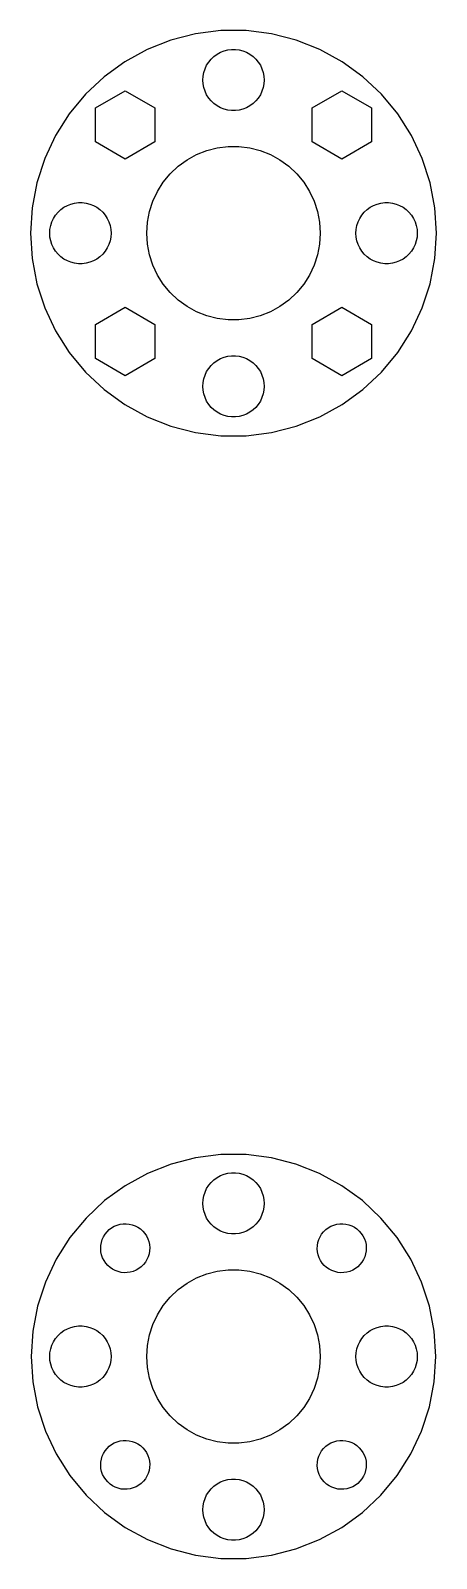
# Model space of a CAD drawing. Header units: metres. Extents: x -20 to 20, y -20 to 460.
# Drawn here: x -19.9 to 19.9, y -19.8 to 129.8 of the extents above; entities that cross this region are included whole.
import ezdxf

# ---------------------------------------------------------------- set-up
doc = ezdxf.new("R2010")
doc.units = ezdxf.units.M

msp = doc.modelspace()

# ---------------------------------------------------------------- linework, layer by layer
for p, q in [((-6.14378, 128.909), (-8.46523, 127.99)), ((-3.72545, 129.53), (-6.14378, 128.909)), ((-1.24838, 129.842), (-3.72545, 129.53)), ((1.24838, 129.842), (-1.24838, 129.842)), ((3.72545, 129.53), (1.24838, 129.842)), ((6.14378, 128.909), (3.72545, 129.53)), ((8.46523, 127.99), (6.14378, 128.909)), ((-8.46523, 127.99), (-10.6532, 126.787)), ((-2.1869, 127.054), (-1.91226, 127.312)), ((-1.91226, 127.312), (-1.60747, 127.533)), ((-1.60747, 127.533), (-1.27733, 127.714)), ((-1.27733, 127.714), (-0.927048, 127.853)), ((-0.927048, 127.853), (-0.562134, 127.947)), ((-0.562134, 127.947), (-0.18837, 127.994)), ((-0.18837, 127.994), (0.18837, 127.994)), ((0.18837, 127.994), (0.562134, 127.947)), ((0.562134, 127.947), (0.927048, 127.853)), ((0.927048, 127.853), (1.27733, 127.714)), ((1.27733, 127.714), (1.60747, 127.533)), ((1.60747, 127.533), (1.91226, 127.312)), ((1.91226, 127.312), (2.1869, 127.054)), ((10.6532, 126.787), (8.46523, 127.99)), ((-10.6532, 126.787), (-12.6731, 125.319)), ((-2.97633, 125.376), (-2.90575, 125.746)), ((-2.90575, 125.746), (-2.78932, 126.104)), ((-2.78932, 126.104), (-2.62891, 126.445)), ((-2.62891, 126.445), (-2.42705, 126.763)), ((-2.42705, 126.763), (-2.1869, 127.054)), ((2.1869, 127.054), (2.42705, 126.763)), ((2.42705, 126.763), (2.62891, 126.445)), ((2.62891, 126.445), (2.78932, 126.104)), ((2.78932, 126.104), (2.90575, 125.746)), ((2.90575, 125.746), (2.97633, 125.376)), ((12.6731, 125.319), (10.6532, 126.787)), ((-12.6731, 125.319), (-14.4931, 123.61)), ((-3, 125), (-2.97633, 125.376)), ((-2.97633, 124.624), (-3, 125)), ((-2.90575, 124.254), (-2.97633, 124.624)), ((-2.78932, 123.896), (-2.90575, 124.254)), ((2.90575, 124.254), (2.78932, 123.896)), ((2.97633, 124.624), (2.90575, 124.254)), ((2.97633, 125.376), (3, 125)), ((3, 125), (2.97633, 124.624)), ((14.4931, 123.61), (12.6731, 125.319)), ((-14.4931, 123.61), (-16.0846, 121.686)), ((-13.5052, 122.28), (-10.607, 123.954)), ((-10.607, 123.954), (-7.70876, 122.28)), ((-2.62891, 123.555), (-2.78932, 123.896)), ((-2.42705, 123.237), (-2.62891, 123.555)), ((-2.1869, 122.946), (-2.42705, 123.237)), ((-1.91226, 122.688), (-2.1869, 122.946)), ((-1.60747, 122.467), (-1.91226, 122.688)), ((1.91226, 122.688), (1.60747, 122.467)), ((2.1869, 122.946), (1.91226, 122.688)), ((2.42705, 123.237), (2.1869, 122.946)), ((2.62891, 123.555), (2.42705, 123.237)), ((2.78932, 123.896), (2.62891, 123.555)), ((7.70876, 122.28), (10.607, 123.954)), ((10.607, 123.954), (13.5052, 122.28)), ((16.0846, 121.686), (14.4931, 123.61)), ((-16.0846, 121.686), (-17.4225, 119.578)), ((-13.5052, 118.934), (-13.5052, 122.28)), ((-7.70876, 122.28), (-7.70876, 118.934)), ((-1.27733, 122.286), (-1.60747, 122.467)), ((-0.927048, 122.147), (-1.27733, 122.286)), ((-0.562134, 122.053), (-0.927048, 122.147)), ((-0.18837, 122.006), (-0.562134, 122.053)), ((0.18837, 122.006), (-0.18837, 122.006)), ((0.562134, 122.053), (0.18837, 122.006)), ((0.927048, 122.147), (0.562134, 122.053)), ((1.27733, 122.286), (0.927048, 122.147)), ((1.60747, 122.467), (1.27733, 122.286)), ((7.70876, 118.934), (7.70876, 122.28)), ((13.5052, 122.28), (13.5052, 118.934)), ((17.4225, 119.578), (16.0846, 121.686)), ((-17.4225, 119.578), (-18.4855, 117.319)), ((-10.607, 117.26), (-13.5052, 118.934)), ((-7.70876, 118.934), (-10.607, 117.26)), ((-2.62663, 118.084), (-1.59273, 118.349)), ((-1.59273, 118.349), (-0.533707, 118.483)), ((-0.533707, 118.483), (0.533707, 118.483)), ((0.533707, 118.483), (1.59273, 118.349)), ((1.59273, 118.349), (2.62663, 118.084)), ((10.607, 117.26), (7.70876, 118.934)), ((13.5052, 118.934), (10.607, 117.26)), ((18.4855, 117.319), (17.4225, 119.578)), ((-18.4855, 117.319), (-19.2571, 114.944)), ((-5.41809, 116.549), (-4.55452, 117.177)), ((-4.55452, 117.177), (-3.61911, 117.691)), ((-3.61911, 117.691), (-2.62663, 118.084)), ((2.62663, 118.084), (3.61911, 117.691)), ((3.61911, 117.691), (4.55452, 117.177)), ((4.55452, 117.177), (5.41809, 116.549)), ((19.2571, 114.944), (18.4855, 117.319)), ((-6.87663, 114.996), (-6.19623, 115.819)), ((-6.19623, 115.819), (-5.41809, 116.549)), ((5.41809, 116.549), (6.19623, 115.819)), ((6.19623, 115.819), (6.87663, 114.996)), ((-19.2571, 114.944), (-19.7249, 112.492)), ((-7.90309, 113.129), (-7.44859, 114.095)), ((-7.44859, 114.095), (-6.87663, 114.996)), ((6.87663, 114.996), (7.44859, 114.095)), ((7.44859, 114.095), (7.90309, 113.129)), ((19.7249, 112.492), (19.2571, 114.944)), ((-19.7249, 112.492), (-19.8817, 110)), ((-17.1869, 112.054), (-16.9123, 112.312)), ((-16.9123, 112.312), (-16.6075, 112.533)), ((-16.6075, 112.533), (-16.2773, 112.714)), ((-16.2773, 112.714), (-15.927, 112.853)), ((-15.927, 112.853), (-15.5621, 112.947)), ((-15.5621, 112.947), (-15.1884, 112.994)), ((-15.1884, 112.994), (-14.8116, 112.994)), ((-14.8116, 112.994), (-14.4379, 112.947)), ((-14.4379, 112.947), (-14.0729, 112.853)), ((-14.0729, 112.853), (-13.7227, 112.714)), ((-13.7227, 112.714), (-13.3925, 112.533)), ((-13.3925, 112.533), (-13.0877, 112.312)), ((-13.0877, 112.312), (-12.8131, 112.054)), ((-8.23296, 112.114), (-7.90309, 113.129)), ((7.90309, 113.129), (8.23296, 112.114)), ((12.8131, 112.054), (13.0877, 112.312)), ((13.0877, 112.312), (13.3925, 112.533)), ((13.3925, 112.533), (13.7227, 112.714)), ((13.7227, 112.714), (14.0729, 112.853)), ((14.0729, 112.853), (14.4379, 112.947)), ((14.4379, 112.947), (14.8116, 112.994)), ((14.8116, 112.994), (15.1884, 112.994)), ((15.1884, 112.994), (15.5621, 112.947)), ((15.5621, 112.947), (15.927, 112.853)), ((15.927, 112.853), (16.2773, 112.714)), ((16.2773, 112.714), (16.6075, 112.533)), ((16.6075, 112.533), (16.9123, 112.312)), ((16.9123, 112.312), (17.1869, 112.054)), ((19.8817, 110), (19.7249, 112.492)), ((-17.9763, 110.376), (-17.9057, 110.746)), ((-17.9057, 110.746), (-17.7893, 111.104)), ((-17.7893, 111.104), (-17.6289, 111.445)), ((-17.6289, 111.445), (-17.427, 111.763)), ((-17.427, 111.763), (-17.1869, 112.054)), ((-12.8131, 112.054), (-12.5729, 111.763)), ((-12.5729, 111.763), (-12.3711, 111.445)), ((-12.3711, 111.445), (-12.2107, 111.104)), ((-12.2107, 111.104), (-12.0942, 110.746)), ((-12.0942, 110.746), (-12.0237, 110.376)), ((-8.5, 110), (-8.43297, 111.065)), ((-8.43297, 111.065), (-8.23296, 112.114)), ((8.23296, 112.114), (8.43297, 111.065)), ((8.43297, 111.065), (8.5, 110)), ((12.0237, 110.376), (12.0942, 110.746)), ((12.0942, 110.746), (12.2107, 111.104)), ((12.2107, 111.104), (12.3711, 111.445)), ((12.3711, 111.445), (12.5729, 111.763)), ((12.5729, 111.763), (12.8131, 112.054)), ((17.1869, 112.054), (17.427, 111.763)), ((17.427, 111.763), (17.6289, 111.445)), ((17.6289, 111.445), (17.7893, 111.104)), ((17.7893, 111.104), (17.9057, 110.746)), ((17.9057, 110.746), (17.9763, 110.376)), ((-19.8817, 110), (-19.7249, 107.508)), ((-18, 110), (-17.9763, 110.376)), ((-17.9763, 109.624), (-18, 110)), ((-17.9057, 109.254), (-17.9763, 109.624)), ((-17.7893, 108.896), (-17.9057, 109.254)), ((-12.0942, 109.254), (-12.2107, 108.896)), ((-12.0237, 109.624), (-12.0942, 109.254)), ((-12.0237, 110.376), (-12, 110)), ((-12, 110), (-12.0237, 109.624)), ((-8.43297, 108.935), (-8.5, 110)), ((8.5, 110), (8.43297, 108.935)), ((12, 110), (12.0237, 110.376)), ((12.0237, 109.624), (12, 110)), ((12.0942, 109.254), (12.0237, 109.624)), ((12.2107, 108.896), (12.0942, 109.254)), ((17.9057, 109.254), (17.7893, 108.896)), ((17.9763, 109.624), (17.9057, 109.254)), ((17.9763, 110.376), (18, 110)), ((18, 110), (17.9763, 109.624)), ((19.7249, 107.508), (19.8817, 110)), ((-17.6289, 108.555), (-17.7893, 108.896)), ((-17.427, 108.237), (-17.6289, 108.555)), ((-17.1869, 107.946), (-17.427, 108.237)), ((-16.9123, 107.688), (-17.1869, 107.946)), ((-12.8131, 107.946), (-13.0877, 107.688)), ((-12.5729, 108.237), (-12.8131, 107.946)), ((-12.3711, 108.555), (-12.5729, 108.237)), ((-12.2107, 108.896), (-12.3711, 108.555)), ((-8.23296, 107.886), (-8.43297, 108.935)), ((-7.90309, 106.871), (-8.23296, 107.886)), ((8.23296, 107.886), (7.90309, 106.871)), ((8.43297, 108.935), (8.23296, 107.886)), ((12.3711, 108.555), (12.2107, 108.896)), ((12.5729, 108.237), (12.3711, 108.555)), ((12.8131, 107.946), (12.5729, 108.237)), ((13.0877, 107.688), (12.8131, 107.946)), ((17.1869, 107.946), (16.9123, 107.688)), ((17.427, 108.237), (17.1869, 107.946)), ((17.6289, 108.555), (17.427, 108.237)), ((17.7893, 108.896), (17.6289, 108.555)), ((-19.7249, 107.508), (-19.2571, 105.056)), ((-16.6075, 107.467), (-16.9123, 107.688)), ((-16.2773, 107.286), (-16.6075, 107.467)), ((-15.927, 107.147), (-16.2773, 107.286)), ((-15.5621, 107.053), (-15.927, 107.147)), ((-15.1884, 107.006), (-15.5621, 107.053)), ((-14.8116, 107.006), (-15.1884, 107.006)), ((-14.4379, 107.053), (-14.8116, 107.006)), ((-14.0729, 107.147), (-14.4379, 107.053)), ((-13.7227, 107.286), (-14.0729, 107.147)), ((-13.3925, 107.467), (-13.7227, 107.286)), ((-13.0877, 107.688), (-13.3925, 107.467)), ((-7.44859, 105.905), (-7.90309, 106.871)), ((7.90309, 106.871), (7.44859, 105.905)), ((13.3925, 107.467), (13.0877, 107.688)), ((13.7227, 107.286), (13.3925, 107.467)), ((14.0729, 107.147), (13.7227, 107.286)), ((14.4379, 107.053), (14.0729, 107.147)), ((14.8116, 107.006), (14.4379, 107.053)), ((15.1884, 107.006), (14.8116, 107.006)), ((15.5621, 107.053), (15.1884, 107.006)), ((15.927, 107.147), (15.5621, 107.053)), ((16.2773, 107.286), (15.927, 107.147)), ((16.6075, 107.467), (16.2773, 107.286)), ((16.9123, 107.688), (16.6075, 107.467)), ((19.2571, 105.056), (19.7249, 107.508)), ((-19.2571, 105.056), (-18.4855, 102.681)), ((-6.87663, 105.004), (-7.44859, 105.905)), ((-6.19623, 104.181), (-6.87663, 105.004)), ((6.87663, 105.004), (6.19623, 104.181)), ((7.44859, 105.905), (6.87663, 105.004)), ((18.4855, 102.681), (19.2571, 105.056)), ((-5.41809, 103.451), (-6.19623, 104.181)), ((-4.55452, 102.823), (-5.41809, 103.451)), ((5.41809, 103.451), (4.55452, 102.823)), ((6.19623, 104.181), (5.41809, 103.451)), ((-18.4855, 102.681), (-17.4225, 100.422)), ((-13.5052, 101.066), (-10.607, 102.74)), ((-10.607, 102.74), (-7.70876, 101.066)), ((-3.61911, 102.309), (-4.55452, 102.823)), ((-2.62663, 101.916), (-3.61911, 102.309)), ((-1.59273, 101.651), (-2.62663, 101.916)), ((2.62663, 101.916), (1.59273, 101.651)), ((3.61911, 102.309), (2.62663, 101.916)), ((4.55452, 102.823), (3.61911, 102.309)), ((7.70876, 101.066), (10.607, 102.74)), ((10.607, 102.74), (13.5052, 101.066)), ((17.4225, 100.422), (18.4855, 102.681)), ((-17.4225, 100.422), (-16.0846, 98.3138)), ((-13.5052, 97.7197), (-13.5052, 101.066)), ((-7.70876, 101.066), (-7.70876, 97.7197)), ((-0.533707, 101.517), (-1.59273, 101.651)), ((0.533707, 101.517), (-0.533707, 101.517)), ((1.59273, 101.651), (0.533707, 101.517)), ((7.70876, 97.7197), (7.70876, 101.066)), ((13.5052, 101.066), (13.5052, 97.7197)), ((16.0846, 98.3138), (17.4225, 100.422)), ((-16.0846, 98.3138), (-14.4931, 96.39)), ((-10.607, 96.0464), (-13.5052, 97.7197)), ((-7.70876, 97.7197), (-10.607, 96.0464)), ((-2.1869, 97.0536), (-1.91226, 97.3116)), ((-1.91226, 97.3116), (-1.60747, 97.533)), ((-1.60747, 97.533), (-1.27733, 97.7145)), ((-1.27733, 97.7145), (-0.927048, 97.8532)), ((-0.927048, 97.8532), (-0.562134, 97.9469)), ((-0.562134, 97.9469), (-0.18837, 97.9941)), ((-0.18837, 97.9941), (0.18837, 97.9941)), ((0.18837, 97.9941), (0.562134, 97.9469)), ((0.562134, 97.9469), (0.927048, 97.8532)), ((0.927048, 97.8532), (1.27733, 97.7145)), ((1.27733, 97.7145), (1.60747, 97.533)), ((1.60747, 97.533), (1.91226, 97.3116)), ((1.91226, 97.3116), (2.1869, 97.0536)), ((10.607, 96.0464), (7.70876, 97.7197)), ((13.5052, 97.7197), (10.607, 96.0464)), ((14.4931, 96.39), (16.0846, 98.3138)), ((-14.4931, 96.39), (-12.6731, 94.6809)), ((-2.90575, 95.7461), (-2.78932, 96.1044)), ((-2.78932, 96.1044), (-2.62891, 96.4453)), ((-2.62891, 96.4453), (-2.42705, 96.7634)), ((-2.42705, 96.7634), (-2.1869, 97.0536)), ((2.1869, 97.0536), (2.42705, 96.7634)), ((2.42705, 96.7634), (2.62891, 96.4453)), ((2.62891, 96.4453), (2.78932, 96.1044)), ((2.78932, 96.1044), (2.90575, 95.7461)), ((12.6731, 94.6809), (14.4931, 96.39)), ((-12.6731, 94.6809), (-10.6532, 93.2133)), ((-3, 95), (-2.97633, 95.376)), ((-2.97633, 94.624), (-3, 95)), ((-2.97633, 95.376), (-2.90575, 95.7461)), ((-2.90575, 94.2539), (-2.97633, 94.624)), ((2.90575, 95.7461), (2.97633, 95.376)), ((2.97633, 94.624), (2.90575, 94.2539)), ((2.97633, 95.376), (3, 95)), ((3, 95), (2.97633, 94.624)), ((10.6532, 93.2133), (12.6731, 94.6809)), ((-10.6532, 93.2133), (-8.46523, 92.0105)), ((-2.78932, 93.8956), (-2.90575, 94.2539)), ((-2.62891, 93.5547), (-2.78932, 93.8956)), ((-2.42705, 93.2366), (-2.62891, 93.5547)), ((-2.1869, 92.9464), (-2.42705, 93.2366)), ((-1.91226, 92.6885), (-2.1869, 92.9464)), ((2.1869, 92.9464), (1.91226, 92.6885)), ((2.42705, 93.2366), (2.1869, 92.9464)), ((2.62891, 93.5547), (2.42705, 93.2366)), ((2.78932, 93.8956), (2.62891, 93.5547)), ((2.90575, 94.2539), (2.78932, 93.8956)), ((8.46523, 92.0105), (10.6532, 93.2133)), ((-8.46523, 92.0105), (-6.14378, 91.0914)), ((-1.60747, 92.467), (-1.91226, 92.6885)), ((-1.27733, 92.2855), (-1.60747, 92.467)), ((-0.927048, 92.1468), (-1.27733, 92.2855)), ((-0.562134, 92.0531), (-0.927048, 92.1468)), ((-0.18837, 92.0059), (-0.562134, 92.0531)), ((0.18837, 92.0059), (-0.18837, 92.0059)), ((0.562134, 92.0531), (0.18837, 92.0059)), ((0.927048, 92.1468), (0.562134, 92.0531)), ((1.27733, 92.2855), (0.927048, 92.1468)), ((1.60747, 92.467), (1.27733, 92.2855)), ((1.91226, 92.6885), (1.60747, 92.467)), ((6.14378, 91.0914), (8.46523, 92.0105)), ((-6.14378, 91.0914), (-3.72545, 90.4704)), ((-3.72545, 90.4704), (-1.24838, 90.1575)), ((-1.24838, 90.1575), (1.24838, 90.1575)), ((1.24838, 90.1575), (3.72545, 90.4704)), ((3.72545, 90.4704), (6.14378, 91.0914)), ((-3.71236, 19.4609), (-6.12218, 18.8421)), ((-1.24399, 19.7727), (-3.71236, 19.4609)), ((1.24399, 19.7727), (-1.24399, 19.7727)), ((3.71236, 19.4609), (1.24399, 19.7727)), ((6.12218, 18.8421), (3.71236, 19.4609)), ((-6.12218, 18.8421), (-8.43544, 17.9263)), ((-0.562134, 17.9469), (-0.18837, 17.9941)), ((-0.18837, 17.9941), (0.18837, 17.9941)), ((0.18837, 17.9941), (0.562134, 17.9469)), ((8.43544, 17.9263), (6.12218, 18.8421)), ((-10.6157, 16.7276), (-12.6285, 15.2652)), ((-8.43544, 17.9263), (-10.6157, 16.7276)), ((-2.62891, 16.4453), (-2.42705, 16.7634)), ((-2.42705, 16.7634), (-2.1869, 17.0536)), ((-2.1869, 17.0536), (-1.91226, 17.3115)), ((-1.91226, 17.3115), (-1.60747, 17.533)), ((-1.60747, 17.533), (-1.27733, 17.7145)), ((-1.27733, 17.7145), (-0.927048, 17.8532)), ((-0.927048, 17.8532), (-0.562134, 17.9469)), ((0.562134, 17.9469), (0.927048, 17.8532)), ((0.927048, 17.8532), (1.27733, 17.7145)), ((1.27733, 17.7145), (1.60747, 17.533)), ((1.60747, 17.533), (1.91226, 17.3115)), ((1.91226, 17.3115), (2.1869, 17.0536)), ((2.1869, 17.0536), (2.42705, 16.7634)), ((2.42705, 16.7634), (2.62891, 16.4453)), ((10.6157, 16.7276), (8.43544, 17.9263)), ((12.6285, 15.2652), (10.6157, 16.7276)), ((-12.6285, 15.2652), (-14.4422, 13.5621)), ((-3, 15), (-2.97633, 15.376)), ((-2.97633, 14.624), (-3, 15)), ((-2.97633, 15.376), (-2.90575, 15.7461)), ((-2.90575, 15.7461), (-2.78932, 16.1044)), ((-2.78932, 16.1044), (-2.62891, 16.4453)), ((2.62891, 16.4453), (2.78932, 16.1044)), ((2.78932, 16.1044), (2.90575, 15.7461)), ((2.90575, 15.7461), (2.97633, 15.376)), ((2.97633, 15.376), (3, 15)), ((3, 15), (2.97633, 14.624)), ((14.4422, 13.5621), (12.6285, 15.2652)), ((-14.4422, 13.5621), (-16.0281, 11.6451)), ((-2.90575, 14.2539), (-2.97633, 14.624)), ((-2.78932, 13.8956), (-2.90575, 14.2539)), ((-2.62891, 13.5547), (-2.78932, 13.8956)), ((-2.42705, 13.2366), (-2.62891, 13.5547)), ((2.62891, 13.5547), (2.42705, 13.2366)), ((2.78932, 13.8956), (2.62891, 13.5547)), ((2.90575, 14.2539), (2.78932, 13.8956)), ((2.97633, 14.624), (2.90575, 14.2539)), ((16.0281, 11.6451), (14.4422, 13.5621)), ((-12.7339, 11.7189), (-12.5777, 11.9767)), ((-12.5777, 11.9767), (-12.3905, 12.2129)), ((-12.3905, 12.2129), (-12.1752, 12.4238)), ((-12.1752, 12.4238), (-11.9351, 12.606)), ((-11.9351, 12.606), (-11.6741, 12.7567)), ((-11.6741, 12.7567), (-11.3963, 12.8735)), ((-11.3963, 12.8735), (-11.106, 12.9545)), ((-11.106, 12.9545), (-10.8078, 12.9986)), ((-10.8078, 12.9986), (-10.5065, 13.0049)), ((-10.5065, 13.0049), (-10.2067, 12.9734)), ((-10.2067, 12.9734), (-9.91331, 12.9046)), ((-9.91331, 12.9046), (-9.63083, 12.7995)), ((-9.63083, 12.7995), (-9.36372, 12.6599)), ((-9.36372, 12.6599), (-9.11624, 12.4879)), ((-9.11624, 12.4879), (-8.89226, 12.2862)), ((-8.89226, 12.2862), (-8.69533, 12.058)), ((-8.69533, 12.058), (-8.52853, 11.807)), ((-2.1869, 12.9464), (-2.42705, 13.2366)), ((-1.91226, 12.6884), (-2.1869, 12.9464)), ((-1.60747, 12.467), (-1.91226, 12.6884)), ((-1.27733, 12.2855), (-1.60747, 12.467)), ((-0.927048, 12.1468), (-1.27733, 12.2855)), ((-0.562134, 12.0531), (-0.927048, 12.1468)), ((-0.18837, 12.0059), (-0.562134, 12.0531)), ((0.18837, 12.0059), (-0.18837, 12.0059)), ((0.562134, 12.0531), (0.18837, 12.0059)), ((0.927048, 12.1468), (0.562134, 12.0531)), ((1.27733, 12.2855), (0.927048, 12.1468)), ((1.60747, 12.467), (1.27733, 12.2855)), ((1.91226, 12.6884), (1.60747, 12.467)), ((2.1869, 12.9464), (1.91226, 12.6884)), ((2.42705, 13.2366), (2.1869, 12.9464)), ((8.4801, 11.7189), (8.63623, 11.9767)), ((8.63623, 11.9767), (8.82344, 12.2129)), ((8.82344, 12.2129), (9.03879, 12.4238)), ((9.03879, 12.4238), (9.27885, 12.606)), ((9.27885, 12.606), (9.53987, 12.7567)), ((9.53987, 12.7567), (9.81772, 12.8735)), ((9.81772, 12.8735), (10.108, 12.9545)), ((10.108, 12.9545), (10.4062, 12.9986)), ((10.4062, 12.9986), (10.7075, 13.0049)), ((10.7075, 13.0049), (11.0072, 12.9734)), ((11.0072, 12.9734), (11.3007, 12.9046)), ((11.3007, 12.9046), (11.5832, 12.7995)), ((11.5832, 12.7995), (11.8503, 12.6599)), ((11.8503, 12.6599), (12.0977, 12.4879)), ((12.0977, 12.4879), (12.3217, 12.2862)), ((12.3217, 12.2862), (12.5187, 12.058)), ((12.5187, 12.058), (12.6855, 11.807)), ((-16.0281, 11.6451), (-17.3612, 9.5444)), ((-13.0065, 10.5567), (-12.9939, 10.8579)), ((-12.9812, 10.2564), (-13.0065, 10.5567)), ((-12.9939, 10.8579), (-12.9436, 11.155)), ((-12.9436, 11.155), (-12.8565, 11.4436)), ((-12.8565, 11.4436), (-12.7339, 11.7189)), ((-8.52853, 11.807), (-8.39452, 11.537)), ((-8.39452, 11.537), (-8.29539, 11.2524)), ((-8.29539, 11.2524), (-8.23274, 10.9576)), ((-8.23274, 10.9576), (-8.20752, 10.6573)), ((-8.20752, 10.6573), (-8.22014, 10.3561)), ((8.20752, 10.5567), (8.22014, 10.8579)), ((8.23274, 10.2564), (8.20752, 10.5567)), ((8.22014, 10.8579), (8.2704, 11.155)), ((8.2704, 11.155), (8.35751, 11.4436)), ((8.35751, 11.4436), (8.4801, 11.7189)), ((12.6855, 11.807), (12.8195, 11.537)), ((12.8195, 11.537), (12.9186, 11.2524)), ((12.9186, 11.2524), (12.9812, 10.9576)), ((12.9812, 10.9576), (13.0065, 10.6573)), ((13.0065, 10.6573), (12.9939, 10.3561)), ((17.3612, 9.5444), (16.0281, 11.6451)), ((-17.3612, 9.5444), (-18.4205, 7.2932)), ((-12.9186, 9.96158), (-12.9812, 10.2564)), ((-12.8195, 9.67696), (-12.9186, 9.96158)), ((-12.6855, 9.407), (-12.8195, 9.67696)), ((-12.5187, 9.15596), (-12.6855, 9.407)), ((-12.3217, 8.9278), (-12.5187, 9.15596)), ((-8.82344, 9.00108), (-9.03879, 8.79021)), ((-8.63623, 9.23727), (-8.82344, 9.00108)), ((-8.4801, 9.49509), (-8.63623, 9.23727)), ((-8.35751, 9.77042), (-8.4801, 9.49509)), ((-8.2704, 10.0589), (-8.35751, 9.77042)), ((-8.22014, 10.3561), (-8.2704, 10.0589)), ((8.29539, 9.96158), (8.23274, 10.2564)), ((8.39452, 9.67696), (8.29539, 9.96158)), ((8.52853, 9.407), (8.39452, 9.67696)), ((8.69533, 9.15596), (8.52853, 9.407)), ((8.89226, 8.9278), (8.69533, 9.15596)), ((12.3905, 9.00108), (12.1752, 8.79021)), ((12.5777, 9.23727), (12.3905, 9.00108)), ((12.7339, 9.49509), (12.5777, 9.23727)), ((12.8565, 9.77042), (12.7339, 9.49509)), ((12.9436, 10.0589), (12.8565, 9.77042)), ((12.9939, 10.3561), (12.9436, 10.0589)), ((18.4205, 7.2932), (17.3612, 9.5444)), ((-12.0977, 8.72614), (-12.3217, 8.9278)), ((-11.8503, 8.55412), (-12.0977, 8.72614)), ((-11.5832, 8.41449), (-11.8503, 8.55412)), ((-11.3007, 8.30943), (-11.5832, 8.41449)), ((-11.0072, 8.2406), (-11.3007, 8.30943)), ((-10.7075, 8.20909), (-11.0072, 8.2406)), ((-10.4062, 8.21541), (-10.7075, 8.20909)), ((-10.108, 8.25945), (-10.4062, 8.21541)), ((-9.81772, 8.34048), (-10.108, 8.25945)), ((-9.53987, 8.45729), (-9.81772, 8.34048)), ((-9.27885, 8.60799), (-9.53987, 8.45729)), ((-9.03879, 8.79021), (-9.27885, 8.60799)), ((-4.55452, 7.17677), (-3.61911, 7.69102)), ((-3.61911, 7.69102), (-2.62663, 8.08397)), ((-2.62663, 8.08397), (-1.59273, 8.34944)), ((-1.59273, 8.34944), (-0.533707, 8.48322)), ((-0.533707, 8.48322), (0.533707, 8.48322)), ((0.533707, 8.48322), (1.59273, 8.34944)), ((1.59273, 8.34944), (2.62663, 8.08397)), ((2.62663, 8.08397), (3.61911, 7.69102)), ((3.61911, 7.69102), (4.55452, 7.17677)), ((9.11624, 8.72614), (8.89226, 8.9278)), ((9.36372, 8.55412), (9.11624, 8.72614)), ((9.63083, 8.41449), (9.36372, 8.55412)), ((9.91331, 8.30943), (9.63083, 8.41449)), ((10.2067, 8.2406), (9.91331, 8.30943)), ((10.5065, 8.20909), (10.2067, 8.2406)), ((10.8078, 8.21541), (10.5065, 8.20909)), ((11.106, 8.25945), (10.8078, 8.21541)), ((11.3963, 8.34048), (11.106, 8.25945)), ((11.6741, 8.45729), (11.3963, 8.34048)), ((11.9351, 8.60799), (11.6741, 8.45729)), ((12.1752, 8.79021), (11.9351, 8.60799)), ((-18.4205, 7.2932), (-19.1894, 4.92699)), ((-6.19623, 5.81865), (-5.41809, 6.54936)), ((-5.41809, 6.54936), (-4.55452, 7.17677)), ((4.55452, 7.17677), (5.41809, 6.54936)), ((5.41809, 6.54936), (6.19623, 5.81865)), ((19.1894, 4.92699), (18.4205, 7.2932)), ((-19.1894, 4.92699), (-19.6556, 2.48306)), ((-7.44859, 4.09489), (-6.87663, 4.99617)), ((-6.87663, 4.99617), (-6.19623, 5.81865)), ((6.19623, 5.81865), (6.87663, 4.99617)), ((6.87663, 4.99617), (7.44859, 4.09489)), ((19.6556, 2.48306), (19.1894, 4.92699)), ((-15.5621, 2.94685), (-15.1884, 2.99408)), ((-15.1884, 2.99408), (-14.8116, 2.99408)), ((-14.8116, 2.99408), (-14.4379, 2.94685)), ((-8.23296, 2.11386), (-7.90309, 3.12904)), ((-7.90309, 3.12904), (-7.44859, 4.09489)), ((7.44859, 4.09489), (7.90309, 3.12904)), ((7.90309, 3.12904), (8.23296, 2.11386)), ((14.4379, 2.94685), (14.8116, 2.99408)), ((14.8116, 2.99408), (15.1884, 2.99408)), ((15.1884, 2.99408), (15.5621, 2.94685)), ((-19.6556, 2.48306), (-19.8118, 0)), ((-17.6289, 1.44525), (-17.427, 1.76335)), ((-17.427, 1.76335), (-17.1869, 2.05363)), ((-17.1869, 2.05363), (-16.9123, 2.31154)), ((-16.9123, 2.31154), (-16.6075, 2.53297)), ((-16.6075, 2.53297), (-16.2773, 2.71448)), ((-16.2773, 2.71448), (-15.927, 2.85316)), ((-15.927, 2.85316), (-15.5621, 2.94685)), ((-14.4379, 2.94685), (-14.0729, 2.85316)), ((-14.0729, 2.85316), (-13.7227, 2.71448)), ((-13.7227, 2.71448), (-13.3925, 2.53297)), ((-13.3925, 2.53297), (-13.0877, 2.31154)), ((-13.0877, 2.31154), (-12.8131, 2.05363)), ((-12.8131, 2.05363), (-12.5729, 1.76335)), ((-12.5729, 1.76335), (-12.3711, 1.44525)), ((-8.43297, 1.06532), (-8.23296, 2.11386)), ((8.23296, 2.11386), (8.43297, 1.06532)), ((12.3711, 1.44525), (12.5729, 1.76335)), ((12.5729, 1.76335), (12.8131, 2.05363)), ((12.8131, 2.05363), (13.0877, 2.31154)), ((13.0877, 2.31154), (13.3925, 2.53297)), ((13.3925, 2.53297), (13.7227, 2.71448)), ((13.7227, 2.71448), (14.0729, 2.85316)), ((14.0729, 2.85316), (14.4379, 2.94685)), ((15.5621, 2.94685), (15.927, 2.85316)), ((15.927, 2.85316), (16.2773, 2.71448)), ((16.2773, 2.71448), (16.6075, 2.53297)), ((16.6075, 2.53297), (16.9123, 2.31154)), ((16.9123, 2.31154), (17.1869, 2.05363)), ((17.1869, 2.05363), (17.427, 1.76335)), ((17.427, 1.76335), (17.6289, 1.44525)), ((19.8118, 0), (19.6556, 2.48306)), ((-19.8118, 0), (-19.6556, -2.48306)), ((-18, 0), (-17.9763, 0.375992)), ((-17.9763, -0.375992), (-18, 0)), ((-17.9763, 0.375992), (-17.9057, 0.746063)), ((-17.9057, 0.746063), (-17.7893, 1.10437)), ((-17.7893, 1.10437), (-17.6289, 1.44525)), ((-12.3711, 1.44525), (-12.2107, 1.10437)), ((-12.2107, 1.10437), (-12.0942, 0.746063)), ((-12.0942, 0.746063), (-12.0237, 0.375992)), ((-12.0237, 0.375992), (-12, 0)), ((-12, 0), (-12.0237, -0.375992)), ((-8.5, 0), (-8.43297, 1.06532)), ((-8.43297, -1.06532), (-8.5, 0)), ((8.43297, 1.06532), (8.5, 0)), ((8.5, 0), (8.43297, -1.06532)), ((12, 0), (12.0237, 0.375992)), ((12.0237, -0.375992), (12, 0)), ((12.0237, 0.375992), (12.0942, 0.746063)), ((12.0942, 0.746063), (12.2107, 1.10437)), ((12.2107, 1.10437), (12.3711, 1.44525)), ((17.6289, 1.44525), (17.7893, 1.10437)), ((17.7893, 1.10437), (17.9057, 0.746063)), ((17.9057, 0.746063), (17.9763, 0.375992)), ((17.9763, 0.375992), (18, 0)), ((18, 0), (17.9763, -0.375992)), ((19.6556, -2.48306), (19.8118, 0)), ((-17.9057, -0.746063), (-17.9763, -0.375992)), ((-17.7893, -1.10437), (-17.9057, -0.746063)), ((-17.6289, -1.44525), (-17.7893, -1.10437)), ((-17.427, -1.76335), (-17.6289, -1.44525)), ((-12.3711, -1.44525), (-12.5729, -1.76335)), ((-12.2107, -1.10437), (-12.3711, -1.44525)), ((-12.0942, -0.746063), (-12.2107, -1.10437)), ((-12.0237, -0.375992), (-12.0942, -0.746063)), ((-8.23296, -2.11386), (-8.43297, -1.06532)), ((8.43297, -1.06532), (8.23296, -2.11386)), ((12.0942, -0.746063), (12.0237, -0.375992)), ((12.2107, -1.10437), (12.0942, -0.746063)), ((12.3711, -1.44525), (12.2107, -1.10437)), ((12.5729, -1.76335), (12.3711, -1.44525)), ((17.6289, -1.44525), (17.427, -1.76335)), ((17.7893, -1.10437), (17.6289, -1.44525)), ((17.9057, -0.746063), (17.7893, -1.10437)), ((17.9763, -0.375992), (17.9057, -0.746063)), ((-19.6556, -2.48306), (-19.1894, -4.92699)), ((-17.1869, -2.05363), (-17.427, -1.76335)), ((-16.9123, -2.31154), (-17.1869, -2.05363)), ((-16.6075, -2.53297), (-16.9123, -2.31154)), ((-16.2773, -2.71448), (-16.6075, -2.53297)), ((-15.927, -2.85316), (-16.2773, -2.71448)), ((-15.5621, -2.94685), (-15.927, -2.85316)), ((-15.1884, -2.99408), (-15.5621, -2.94685)), ((-14.4379, -2.94685), (-14.8116, -2.99408)), ((-14.0729, -2.85316), (-14.4379, -2.94685)), ((-13.7227, -2.71448), (-14.0729, -2.85316)), ((-13.3925, -2.53297), (-13.7227, -2.71448)), ((-13.0877, -2.31154), (-13.3925, -2.53297)), ((-12.8131, -2.05363), (-13.0877, -2.31154)), ((-12.5729, -1.76335), (-12.8131, -2.05363)), ((-7.90309, -3.12904), (-8.23296, -2.11386)), ((8.23296, -2.11386), (7.90309, -3.12904)), ((12.8131, -2.05363), (12.5729, -1.76335)), ((13.0877, -2.31154), (12.8131, -2.05363)), ((13.3925, -2.53297), (13.0877, -2.31154)), ((13.7227, -2.71448), (13.3925, -2.53297)), ((14.0729, -2.85316), (13.7227, -2.71448)), ((14.4379, -2.94685), (14.0729, -2.85316)), ((14.8116, -2.99408), (14.4379, -2.94685)), ((15.5621, -2.94685), (15.1884, -2.99408)), ((15.927, -2.85316), (15.5621, -2.94685)), ((16.2773, -2.71448), (15.927, -2.85316)), ((16.6075, -2.53297), (16.2773, -2.71448)), ((16.9123, -2.31154), (16.6075, -2.53297)), ((17.1869, -2.05363), (16.9123, -2.31154)), ((17.427, -1.76335), (17.1869, -2.05363)), ((19.1894, -4.92699), (19.6556, -2.48306)), ((-14.8116, -2.99408), (-15.1884, -2.99408)), ((-7.44859, -4.09489), (-7.90309, -3.12904)), ((-6.87663, -4.99617), (-7.44859, -4.09489)), ((7.44859, -4.09489), (6.87663, -4.99617)), ((7.90309, -3.12904), (7.44859, -4.09489)), ((15.1884, -2.99408), (14.8116, -2.99408)), ((-19.1894, -4.92699), (-18.4205, -7.2932)), ((-6.19623, -5.81865), (-6.87663, -4.99617)), ((-5.41809, -6.54936), (-6.19623, -5.81865)), ((6.19623, -5.81865), (5.41809, -6.54936)), ((6.87663, -4.99617), (6.19623, -5.81865)), ((18.4205, -7.2932), (19.1894, -4.92699)), ((-18.4205, -7.2932), (-17.3612, -9.5444)), ((-4.55452, -7.17677), (-5.41809, -6.54936)), ((-3.61911, -7.69102), (-4.55452, -7.17677)), ((4.55452, -7.17677), (3.61911, -7.69102)), ((5.41809, -6.54936), (4.55452, -7.17677)), ((17.3612, -9.5444), (18.4205, -7.2932)), ((-12.3905, -9.00108), (-12.1752, -8.79021)), ((-12.1752, -8.79021), (-11.9351, -8.60799)), ((-11.9351, -8.60799), (-11.6741, -8.45729)), ((-11.6741, -8.45729), (-11.3963, -8.34048)), ((-11.3963, -8.34048), (-11.106, -8.25945)), ((-11.106, -8.25945), (-10.8078, -8.21541)), ((-10.8078, -8.21541), (-10.5065, -8.20909)), ((-10.5065, -8.20909), (-10.2067, -8.2406)), ((-10.2067, -8.2406), (-9.91331, -8.30943)), ((-9.91331, -8.30943), (-9.63083, -8.41449)), ((-9.63083, -8.41449), (-9.36372, -8.55412)), ((-9.36372, -8.55412), (-9.11624, -8.72614)), ((-9.11624, -8.72614), (-8.89226, -8.9278)), ((-8.89226, -8.9278), (-8.69533, -9.15596)), ((-2.62663, -8.08397), (-3.61911, -7.69102)), ((-1.59273, -8.34944), (-2.62663, -8.08397)), ((-0.533707, -8.48322), (-1.59273, -8.34944)), ((0.533707, -8.48322), (-0.533707, -8.48322)), ((1.59273, -8.34944), (0.533707, -8.48322)), ((2.62663, -8.08397), (1.59273, -8.34944)), ((3.61911, -7.69102), (2.62663, -8.08397)), ((8.82344, -9.00108), (9.03879, -8.79021)), ((9.03879, -8.79021), (9.27885, -8.60799)), ((9.27885, -8.60799), (9.53987, -8.45729)), ((9.53987, -8.45729), (9.81772, -8.34048)), ((9.81772, -8.34048), (10.108, -8.25945)), ((10.108, -8.25945), (10.4062, -8.21541)), ((10.4062, -8.21541), (10.7075, -8.20909)), ((10.7075, -8.20909), (11.0072, -8.2406)), ((11.0072, -8.2406), (11.3007, -8.30943)), ((11.3007, -8.30943), (11.5832, -8.41449)), ((11.5832, -8.41449), (11.8503, -8.55412)), ((11.8503, -8.55412), (12.0977, -8.72614)), ((12.0977, -8.72614), (12.3217, -8.9278)), ((12.3217, -8.9278), (12.5187, -9.15596)), ((-17.3612, -9.5444), (-16.0281, -11.6451)), ((-13.0065, -10.6573), (-12.9939, -10.3561)), ((-12.9939, -10.3561), (-12.9436, -10.0589)), ((-12.9436, -10.0589), (-12.8565, -9.77042)), ((-12.8565, -9.77042), (-12.7339, -9.49509)), ((-12.7339, -9.49509), (-12.5777, -9.23727)), ((-12.5777, -9.23727), (-12.3905, -9.00108)), ((-8.69533, -9.15596), (-8.52853, -9.407)), ((-8.52853, -9.407), (-8.39452, -9.67696)), ((-8.39452, -9.67696), (-8.29539, -9.96158)), ((-8.29539, -9.96158), (-8.23274, -10.2564)), ((-8.23274, -10.2564), (-8.20752, -10.5567)), ((8.20752, -10.6573), (8.22014, -10.3561)), ((8.22014, -10.3561), (8.2704, -10.0589)), ((8.2704, -10.0589), (8.35751, -9.77042)), ((8.35751, -9.77042), (8.4801, -9.49509)), ((8.4801, -9.49509), (8.63623, -9.23727)), ((8.63623, -9.23727), (8.82344, -9.00108)), ((12.5187, -9.15596), (12.6855, -9.407)), ((12.6855, -9.407), (12.8195, -9.67696)), ((12.8195, -9.67696), (12.9186, -9.96158)), ((12.9186, -9.96158), (12.9812, -10.2564)), ((12.9812, -10.2564), (13.0065, -10.5567)), ((16.0281, -11.6451), (17.3612, -9.5444)), ((-16.0281, -11.6451), (-14.4422, -13.5621)), ((-12.9812, -10.9576), (-13.0065, -10.6573)), ((-12.9186, -11.2524), (-12.9812, -10.9576)), ((-12.8195, -11.537), (-12.9186, -11.2524)), ((-12.6855, -11.807), (-12.8195, -11.537)), ((-12.5187, -12.058), (-12.6855, -11.807)), ((-8.4801, -11.7189), (-8.63623, -11.9767)), ((-8.35751, -11.4436), (-8.4801, -11.7189)), ((-8.2704, -11.155), (-8.35751, -11.4436)), ((-8.22014, -10.8579), (-8.2704, -11.155)), ((-8.20752, -10.5567), (-8.22014, -10.8579)), ((8.23274, -10.9576), (8.20752, -10.6573)), ((8.29539, -11.2524), (8.23274, -10.9576)), ((8.39452, -11.537), (8.29539, -11.2524)), ((8.52853, -11.807), (8.39452, -11.537)), ((8.69533, -12.058), (8.52853, -11.807)), ((12.7339, -11.7189), (12.5777, -11.9767)), ((12.8565, -11.4436), (12.7339, -11.7189)), ((12.9436, -11.155), (12.8565, -11.4436)), ((12.9939, -10.8579), (12.9436, -11.155)), ((13.0065, -10.5567), (12.9939, -10.8579)), ((14.4422, -13.5621), (16.0281, -11.6451)), ((-12.3217, -12.2862), (-12.5187, -12.058)), ((-12.0977, -12.4879), (-12.3217, -12.2862)), ((-11.8503, -12.6599), (-12.0977, -12.4879)), ((-11.5832, -12.7995), (-11.8503, -12.6599)), ((-11.3007, -12.9046), (-11.5832, -12.7995)), ((-11.0072, -12.9734), (-11.3007, -12.9046)), ((-10.7075, -13.0049), (-11.0072, -12.9734)), ((-10.4062, -12.9986), (-10.7075, -13.0049)), ((-10.108, -12.9545), (-10.4062, -12.9986)), ((-9.81772, -12.8735), (-10.108, -12.9545)), ((-9.53987, -12.7567), (-9.81772, -12.8735)), ((-9.27885, -12.606), (-9.53987, -12.7567)), ((-9.03879, -12.4238), (-9.27885, -12.606)), ((-8.82344, -12.2129), (-9.03879, -12.4238)), ((-8.63623, -11.9767), (-8.82344, -12.2129)), ((-2.62891, -13.5547), (-2.42705, -13.2366)), ((-2.42705, -13.2366), (-2.1869, -12.9464)), ((-2.1869, -12.9464), (-1.91226, -12.6884)), ((-1.91226, -12.6884), (-1.60747, -12.467)), ((-1.60747, -12.467), (-1.27733, -12.2855)), ((-1.27733, -12.2855), (-0.927048, -12.1468)), ((-0.927048, -12.1468), (-0.562134, -12.0531)), ((-0.562134, -12.0531), (-0.18837, -12.0059)), ((-0.18837, -12.0059), (0.18837, -12.0059)), ((0.18837, -12.0059), (0.562134, -12.0531)), ((0.562134, -12.0531), (0.927048, -12.1468)), ((0.927048, -12.1468), (1.27733, -12.2855)), ((1.27733, -12.2855), (1.60747, -12.467)), ((1.60747, -12.467), (1.91226, -12.6884)), ((1.91226, -12.6884), (2.1869, -12.9464)), ((2.1869, -12.9464), (2.42705, -13.2366)), ((2.42705, -13.2366), (2.62891, -13.5547)), ((8.89226, -12.2862), (8.69533, -12.058)), ((9.11624, -12.4879), (8.89226, -12.2862)), ((9.36372, -12.6599), (9.11624, -12.4879)), ((9.63083, -12.7995), (9.36372, -12.6599)), ((9.91331, -12.9046), (9.63083, -12.7995)), ((10.2067, -12.9734), (9.91331, -12.9046)), ((10.5065, -13.0049), (10.2067, -12.9734)), ((10.8078, -12.9986), (10.5065, -13.0049)), ((11.106, -12.9545), (10.8078, -12.9986)), ((11.3963, -12.8735), (11.106, -12.9545)), ((11.6741, -12.7567), (11.3963, -12.8735)), ((11.9351, -12.606), (11.6741, -12.7567)), ((12.1752, -12.4238), (11.9351, -12.606)), ((12.3905, -12.2129), (12.1752, -12.4238)), ((12.5777, -11.9767), (12.3905, -12.2129)), ((-14.4422, -13.5621), (-12.6285, -15.2652)), ((-3, -15), (-2.97633, -14.624)), ((-2.97633, -14.624), (-2.90575, -14.2539)), ((-2.90575, -14.2539), (-2.78932, -13.8956)), ((-2.78932, -13.8956), (-2.62891, -13.5547)), ((2.62891, -13.5547), (2.78932, -13.8956)), ((2.78932, -13.8956), (2.90575, -14.2539)), ((2.90575, -14.2539), (2.97633, -14.624)), ((2.97633, -14.624), (3, -15)), ((12.6285, -15.2652), (14.4422, -13.5621)), ((-12.6285, -15.2652), (-10.6157, -16.7276)), ((-2.97633, -15.376), (-3, -15)), ((-2.90575, -15.7461), (-2.97633, -15.376)), ((-2.78932, -16.1044), (-2.90575, -15.7461)), ((-2.62891, -16.4453), (-2.78932, -16.1044)), ((-2.42705, -16.7634), (-2.62891, -16.4453)), ((2.62891, -16.4453), (2.42705, -16.7634)), ((2.78932, -16.1044), (2.62891, -16.4453)), ((2.90575, -15.7461), (2.78932, -16.1044)), ((2.97633, -15.376), (2.90575, -15.7461)), ((3, -15), (2.97633, -15.376)), ((10.6157, -16.7276), (12.6285, -15.2652)), ((-10.6157, -16.7276), (-8.43544, -17.9263)), ((-8.43544, -17.9263), (-6.12218, -18.8421)), ((-2.1869, -17.0536), (-2.42705, -16.7634)), ((-1.91226, -17.3115), (-2.1869, -17.0536)), ((-1.60747, -17.533), (-1.91226, -17.3115)), ((-1.27733, -17.7145), (-1.60747, -17.533)), ((-0.927048, -17.8532), (-1.27733, -17.7145)), ((-0.562134, -17.9469), (-0.927048, -17.8532)), ((-0.18837, -17.9941), (-0.562134, -17.9469)), ((0.562134, -17.9469), (0.18837, -17.9941)), ((0.927048, -17.8532), (0.562134, -17.9469)), ((1.27733, -17.7145), (0.927048, -17.8532)), ((1.60747, -17.533), (1.27733, -17.7145)), ((1.91226, -17.3115), (1.60747, -17.533)), ((2.1869, -17.0536), (1.91226, -17.3115)), ((2.42705, -16.7634), (2.1869, -17.0536)), ((6.12218, -18.8421), (8.43544, -17.9263)), ((8.43544, -17.9263), (10.6157, -16.7276)), ((-6.12218, -18.8421), (-3.71236, -19.4609)), ((0.18837, -17.9941), (-0.18837, -17.9941)), ((3.71236, -19.4609), (6.12218, -18.8421)), ((-3.71236, -19.4609), (-1.24399, -19.7727)), ((-1.24399, -19.7727), (1.24399, -19.7727)), ((1.24399, -19.7727), (3.71236, -19.4609))]:
    msp.add_line(p, q)

doc.saveas('drawing.dxf')
